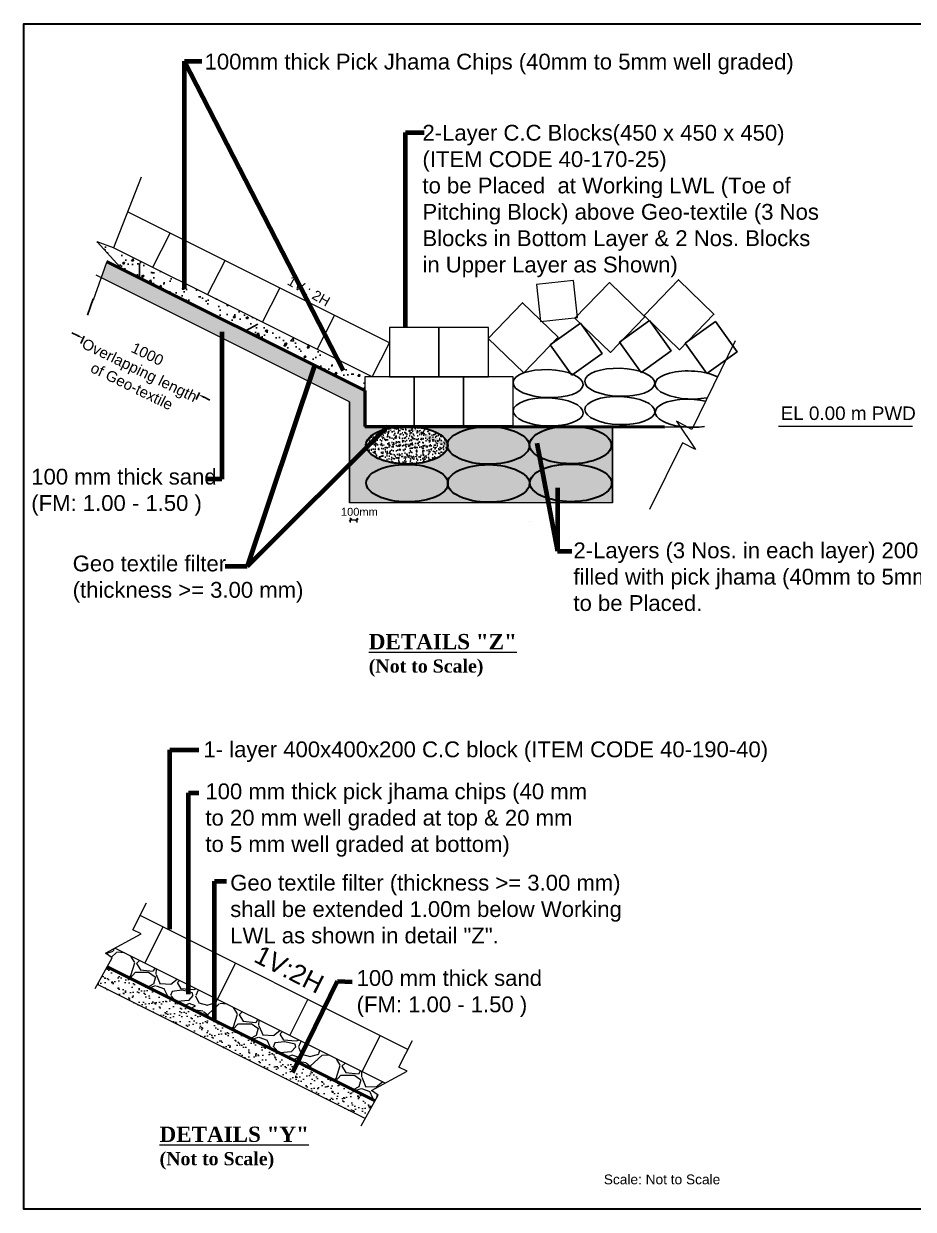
# Model space of a CAD drawing. Header units: inches. Extents: x 89000 to 337533, y -10828 to 0.
# Drawn here: x 326423 to 332230, y -10828 to -3092 of the extents above; entities that cross this region are included whole.
import ezdxf

# ---------------------------------------------------------------- set-up
doc = ezdxf.new("R2010")
doc.units = ezdxf.units.IN
doc.header["$LTSCALE"] = 7
doc.header["$MEASUREMENT"] = 0
doc.layers.add('Layer1', color=7, linetype='Continuous', lineweight=13)
doc.layers.add('LINE', color=7, linetype='Continuous')
doc.styles.get("Standard").update_dxf_attribs({"font": 'arial.ttf'})
doc.dimstyles.get("Standard").update_dxf_attribs({"dimtxt": 0.18, "dimasz": 0.18, "dimexe": 0.18, "dimexo": 0.0625, "dimgap": 0.09, "dimtad": 0, "dimtih": 1, "dimtoh": 1, "dimdec": 4, "dimzin": 0, "dimdsep": 46, "dimtxsty": 'Standard', "dimcen": 0.09, "dimadec": 0, "dimazin": 0, "dimtfac": 1, "dimtdec": 4, "dimtofl": 0, "dimtmove": 0, "dimatfit": 3, "dimfxl": 1, "dimtolj": 1, "dimtzin": 0, "dimarcsym": 0})
pattern_1 = [(49.99999999999999, (106085.3744234437, 672187.7613801318), (54.6554006988012, -4.781725661670926), [5.715000000000001, -62.865]), (355, (106085.3744234437, 672187.7613801318), (-10.5728477927001, 57.31699286465399), [4.572000000000001, -50.292]), (100.4509999999999, (106089.9290234437, 672187.3629051318), (44.08275049978778, 52.53500634608756), [4.857, -53.427]), (46.18420000000002, (106085.3744234437, 672203.0013801318), (81.32371226763897, -12.61269837981814), [8.572499999999991, -94.29749999999993]), (96.63559999999998, (106092.1513934437, 672201.9503301318), (71.22127033987114, 74.22766676701477), [7.285499999999997, -80.14049999999995]), (351.1840000000001, (106085.3744234437, 672203.0013801318), (71.22138174418018, 74.22753535817931), [6.858000000000001, -75.438]), (21, (106092.9944234437, 672199.1913801319), (45.48446395061498, -30.67965555502875), [5.715000000000001, -62.865]), (326.0000000000001, (106092.9944234437, 672199.1913801319), (18.54060850429412, 55.25638983669579), [4.572, -50.29199999999999]), (71.4514, (106096.7847734437, 672196.6347501319), (64.02494723103733, 24.57685731481724), [4.857000000000001, -53.42700000000001]), (37.50000000000001, (106085.3744234437, 672187.7613801318), (0.9265809751775451, 25.36651166194594), [0, -49.6824, 0, -51.054, 0, -50.48250000000001]), (7.499999999999999, (106085.3744234437, 672187.7613801318), (20.04589875309172, 30.05417244543586), [0, -29.1084, 0, -48.5394, 0, -19.2405]), (327.5, (106068.3818234437, 672187.7613801318), (40.67717855006142, -1.718623197802037), [0, -19.05, 0, -59.43600000000001, 0, -78.867]), (317.5, (106060.7618234437, 672187.7613801318), (44.43875441580541, 7.627947309999906), [0, -24.765, 0, -39.4716, 0, -56.007])]

msp = doc.modelspace()

# ---------------------------------------------------------------- hatches: boundary and pattern name
at = {"linetype": 'Continuous', "lineweight": -3, "ltscale": 0.5}
h = msp.add_hatch(dxfattribs=at)
h.set_pattern_fill('AR-CONC', color=0, scale=0.83, style=0)
h.set_pattern_definition([(49.99999999999999, (353965.8712079671, 4715.253815863747), (151.2132752666833, -13.22944099728956), [15.8115, -173.9265]), (355, (353965.8712079671, 4715.253815863747), (-29.2515455598036, 158.5770135922094), [12.6492, -139.1412]), (100.4509999999999, (353978.472267967, 4714.15136836376), (121.9622763827462, 145.3468508908423), [13.4377, -147.8147]), (46.18420000000002, (353965.8712079671, 4757.417815863853), (224.9956039404678, -34.89513218416354), [23.71724999999998, -260.8897499999997]), (96.63559999999998, (353984.6208249669, 4754.509910863824), (197.0455146069768, 205.3632113887409), [20.15654999999999, -221.7220499999999]), (351.1840000000001, (353965.8712079671, 4757.417815863853), (197.0458228255652, 205.3628478242961), [18.9738, -208.7118]), (21, (353986.953207967, 4746.876815863885), (125.8403502633681, -84.88038036891288), [15.8115, -173.9265]), (326.0000000000001, (353986.953207967, 4746.876815863885), (51.29568352854707, 152.876011881525), [12.6492, -139.1412]), (71.4514, (353997.439842967, 4739.803472863976), (177.1356873392033, 67.99597190432767), [13.4377, -147.8147]), (37.50000000000001, (353965.8712079671, 4715.253815863747), (2.563540697991208, 70.18068226471708), [0, -137.45464, 0, -141.2494, 0, -139.66825]), (7.499999999999999, (353965.8712079671, 4715.253815863747), (55.46031988355377, 83.14987709903919), [0, -80.53323999999999, 0, -134.29234, 0, -53.23205000000001]), (327.5, (353918.8583479669, 4715.253815863747), (112.5401939885033, -4.75485751391897), [0, -52.70500000000001, 0, -164.4396, 0, -218.1987]), (317.5, (353897.776347967, 4715.253815863747), (122.947220550395, 21.1039875576664), [0, -68.51650000000001, 0, -109.20476, 0, -154.9527])])
h.paths.add_polyline_path([(327010.32707, -4553.152932992671), (326903.8231729626, -4515.158090395387), (327052.8152565004, -4679.196127248462), (327003.565229826, -4662.406923210714), (328649.4160822368, -5485.33234941517), (328649.4160822368, -5396.723716075765), (328697.4686361676, -5396.723716075765)])
at = {"lineweight": -3, "ltscale": 0.5}
h = msp.add_hatch(dxfattribs=at)
h.set_pattern_fill('AR-CONC', color=0, scale=0.5, style=0)
h.set_pattern_definition([(49.99999999999999, (106085.3744234437, 672187.7613801318), (91.092334498002, -7.969542769451543), [9.525, -104.775]), (355, (106085.3744234437, 672187.7613801318), (-17.62141298783349, 95.52832144108999), [7.620000000000002, -83.82000000000001]), (100.4509999999999, (106092.9654234437, 672187.0972551318), (73.47125083297962, 87.55834391014594), [8.095, -89.045]), (46.18420000000002, (106085.3744234437, 672213.1613801318), (135.539520446065, -21.02116396636357), [14.28749999999999, -157.1624999999999]), (96.63559999999998, (106096.6693734437, 672211.4096301319), (118.7021172331186, 123.7127779450246), [12.14249999999999, -133.5674999999999]), (351.1840000000001, (106085.3744234437, 672213.1613801318), (118.702302906967, 123.7125589302988), [11.43, -125.73]), (21, (106098.0744234438, 672206.8113801318), (75.80743991769164, -51.13275925838126), [9.525, -104.775]), (326.0000000000001, (106098.0744234438, 672206.8113801318), (30.90101417382354, 92.09398306115963), [7.62, -83.82]), (71.4514, (106104.3916734437, 672202.5503301318), (106.7082453850622, 40.96142885802873), [8.095000000000002, -89.04500000000002]), (37.50000000000001, (106085.3744234437, 672187.7613801318), (1.544301625295908, 42.27751943657655), [0, -82.804, 0, -85.09, 0, -84.1375]), (7.499999999999999, (106085.3744234437, 672187.7613801318), (33.40983125515287, 50.09028740905975), [0, -48.514, 0, -80.899, 0, -32.0675]), (327.5, (106057.0534234438, 672187.7613801318), (67.7952975834357, -2.864371996336729), [0, -31.75, 0, -99.06000000000002, 0, -131.445]), (317.5, (106044.3534234437, 672187.7613801318), (74.06459069300902, 12.71324551666651), [0, -41.275, 0, -65.786, 0, -93.345])])
edge = h.paths.add_edge_path()
edge.add_line((328549.4160822368, -6218.339957358083), (330265.9576376231, -6217.491729435744))
edge.add_line((330265.9576376231, -6217.491729435744), (330267.0305281078, -5720.939240657142))
edge.add_line((330267.0305281079, -5720.939240657259), (330044.5972344027, -5720.458633733215))
edge.add_ellipse((329991.8248544404, -5840.473196621286), major_axis=(-266.9392690718118, 1.747436432372941), ratio=0.4596705317050753, start_angle=282.32292129746213, end_angle=618.770298097184, ccw=False)
edge.add_line((329935.6390835558, -5720.223210155498), (329617.8546743015, -5719.536580087966))
edge.add_line((329617.8546743015, -5719.536580088083), (328924.6421154296, -5719.536580088083))
edge.add_ellipse((328923.8388704186, -5842.240695835324), major_axis=(-266.9392690718118, 1.747436432372941), ratio=0.4596705317050753, start_angle=184.8800895468057, end_angle=270.0000000052819, ccw=False)
edge.add_ellipse((329456.0857630944, -5844.008195049595), major_axis=(-266.9392690718118, 1.747436432372941), ratio=0.4596705317050753, start_angle=4.880089546805721, end_angle=355.92393404651017, ccw=False)
edge.add_ellipse((328923.8388704186, -5842.240695835324), major_axis=(-266.9392690718118, 1.747436432372941), ratio=0.4596705317050753, start_angle=271.631794728523, end_angle=535.9239340465224, ccw=False)
edge.add_line((328917.0403361267, -5719.536580088083), (328649.4160822368, -5719.536580088083))
edge.add_line((328649.4160822368, -5719.536580088083), (328649.4160822367, -5485.33234941517))
edge.add_line((328649.4160822368, -5485.33234941517), (327003.5652298266, -4662.40692321083))
edge.add_line((327003.5652298265, -4662.406923210714), (326964.2742618017, -4649.012735967408))
edge.add_line((326964.2742618019, -4649.012735967524), (326929.3188063401, -4748.081510134973))
edge.add_line((326929.3188063401, -4748.081510134973), (328549.4160822368, -5558.130148081924))
edge.add_line((328549.4160822368, -5558.130148081807), (328549.4160822368, -6218.339957358083))
edge = h.paths.add_edge_path(flags=16)
edge.add_ellipse((328925.7987747614, -6089.851267750841), major_axis=(-266.9392690718118, 1.747436432372941), ratio=0.4596705317050753, start_angle=184.8800895468681, end_angle=535.9239340464599, ccw=False)
edge.add_ellipse((329458.045667437, -6091.618766964879), major_axis=(-266.9392690718118, 1.747436432372941), ratio=0.4596705317050753, start_angle=4.880089546868078, end_angle=355.92393404644776, ccw=False)
edge = h.paths.add_edge_path(flags=16)
edge.add_ellipse((329993.7847587831, -6088.08376853657), major_axis=(-266.9392690718118, 1.747436432372941), ratio=0.4596705317050753, start_angle=0, end_angle=360)
h = msp.add_hatch(dxfattribs=at)
h.set_pattern_fill('AR-CONC', color=0, scale=0.3, style=0)
h.set_pattern_definition(pattern_1)
edge = h.paths.add_edge_path()
edge.add_ellipse((328923.8388704186, -5842.240695835324), major_axis=(-266.9392690718118, 1.747436432372941), ratio=0.4596705317050753, start_angle=271.631794728523, end_angle=535.9239340465224)
edge.add_ellipse((329456.0857630944, -5844.008195049595), major_axis=(-266.9392690718118, 1.747436432372941), ratio=0.4596705317050753, start_angle=355.92393404651017, end_angle=364.88008954680566, ccw=False)
edge.add_ellipse((328923.8388704186, -5842.240695835324), major_axis=(-266.9392690718118, 1.747436432372941), ratio=0.4596705317050753, start_angle=184.8800895468057, end_angle=270.0000000052819)
edge.add_line((328924.6421154265, -5719.536580088083), (328917.0403361311, -5719.536580088083))
h = msp.add_hatch(dxfattribs=at)
h.set_pattern_fill('AR-CONC', color=0, scale=0.3, style=0)
h.set_pattern_definition(pattern_1)
edge = h.paths.add_edge_path()
edge.add_ellipse((328925.7987747614, -6089.851267750841), major_axis=(-266.9392690718118, 1.747436432372941), ratio=0.4596705317050753, start_angle=184.8800895468681, end_angle=535.9239340464597)
edge.add_ellipse((329458.045667437, -6091.618766964879), major_axis=(-266.9392690718118, 1.747436432372941), ratio=0.4596705317050753, start_angle=355.92393404644776, end_angle=364.8800895468681, ccw=False)
edge = h.paths.add_edge_path()
edge.add_ellipse((329456.0857630944, -5844.008195049595), major_axis=(-266.9392690718118, 1.747436432372941), ratio=0.4596705317050753, start_angle=4.880089546805642, end_angle=355.9239340465102)
edge.add_ellipse((328923.8388704186, -5842.240695835324), major_axis=(-266.9392690718118, 1.747436432372941), ratio=0.4596705317050753, start_angle=175.9239340465224, end_angle=184.8800895468057, ccw=False)
edge = h.paths.add_edge_path()
edge.add_ellipse((329458.045667437, -6091.618766964879), major_axis=(-266.9392690718118, 1.747436432372941), ratio=0.4596705317050753, start_angle=4.880089546868055, end_angle=355.9239340464478)
edge.add_ellipse((328925.7987747614, -6089.851267750841), major_axis=(-266.9392690718118, 1.747436432372941), ratio=0.4596705317050753, start_angle=175.9239340464598, end_angle=184.8800895468681, ccw=False)
edge = h.paths.add_edge_path()
edge.add_ellipse((329991.8248544404, -5840.473196621286), major_axis=(-266.9392690718118, 1.747436432372941), ratio=0.4596705317050753, start_angle=282.3229212974621, end_angle=618.7702980971839)
edge.add_line((330044.5972344017, -5720.458633732982), (329935.6390835567, -5720.223210155615))
edge = h.paths.add_edge_path()
edge.add_ellipse((329993.7847587831, -6088.08376853657), major_axis=(-266.9392690718118, 1.747436432372941), ratio=0.4596705317050753, start_angle=0, end_angle=360)
at = {"linetype": 'ByBlock', "lineweight": 13, "ltscale": 0.5}
h = msp.add_hatch(dxfattribs=at)
h.set_pattern_fill('GRAVEL', color=256, scale=13.2, style=0)
h.set_pattern_definition([(228.0128, (343283.8033561927, -2728.902618847322), (-2682.242279098274, -3017.523707815661), [45.10717200000001, -4465.626]), (184.9697, (343253.6281561926, -2762.43061884772), (4023.366508415645, 335.2776339511445), [77.40545999999999, -7663.128000000001]), (132.5104, (343176.5137561926, -2769.136218847707), (3352.797560419784, -3688.083602604775), [54.579624, -5403.3804]), (267.2737, (343045.7545561927, -2852.956218847772), (335.2785441493187, 6705.59784224437), [70.48866, -6978.3648]), (292.8337, (343042.4017561927, -2923.365018847631), (-1676.404759326251, 4023.362287566747), [69.11968800000004, -6842.853600000003]), (357.2737, (343069.2241561926, -2987.068218847504), (-6705.59784224437, 335.2785441493191), [70.48866, -6978.3648]), (37.6942, (343139.6329561927, -2990.421018847497), (-4358.642753683673, -3352.797011122007), [93.21760800000001, -9228.529200000004]), (72.2553, (343213.3945561926, -2933.423418847611), (2346.96469464167, 7376.162139196806), [88.00704000000006, -8712.699600000004]), (121.4296, (343240.2169561926, -2849.603418847779), (-2682.240691054912, 4358.634873116395), [70.72731600000004, -7002.006000000006]), (175.2364, (343203.3361561926, -2789.253018847667), (3688.077103003189, -335.2768534791926), [80.74611599999926, -3956.55479999996]), (222.3974, (343122.8689561925, -2782.54741884768), (-4023.360121075642, -3688.07520188408), [104.422296, -10337.8176]), (138.8141, (343377.6817561926, -2856.309018847533), (-2346.958504997665, 2011.676905540369), [35.64066, -3528.4392]), (171.4692, (343350.8593561926, -2832.83941884758), (4358.633346618066, -670.5616896060322), [67.80602399999927, -6712.807199999922]), (225, (343283.8033561927, -2822.7810188476), (-7.034373084024995e-14, -335.2797714684261), [47.41558800000001, -426.74148]), (203.1986, (343260.3337561926, -2782.54741884768), (1676.40565297799, 670.562940208427), [25.53421200000001, -2527.8792]), (291.8014, (343236.8641561926, -2792.60581884766), (-335.2802352100752, 1005.840647952606), [36.11071200000001, -1769.433600000001]), (30.9638, (343250.2753561926, -2826.133818847593), (1005.838938034686, 670.560522543193), [58.65023999999939, -1896.35159999998]), (161.5651, (343300.5673561926, -2795.958618847653), (670.5603059998897, -335.2795013653902), [42.40988400000001, -1017.8388]), (16.38950000000001, (343042.4017561927, -2792.60581884766), (3352.801849843955, 1005.83790779575), [59.411616, -5881.7616]), (70.3462, (343099.3993561926, -2775.841818847694), (-1341.116262905299, -3688.074784487941), [49.84306800000002, -4934.450400000002]), (293.1986, (343300.5673561926, -2728.902618847322), (-670.562940208427, 1676.40565297799), [51.06816000000001, -2502.350400000001]), (343.6105, (343320.6841561926, -2775.841818847694), (-3352.801849843955, 1005.837907795751), [59.4116159999994, -5881.761599999949]), (339.444, (343042.4017561927, -3000.479418847477), (-1676.40208088178, 670.5591863586183), [57.29262, -2807.3364]), (294.7751, (343096.0465561926, -3020.596218847437), (-1676.396093278743, 3688.078287452681), [48.00470399999958, -4752.475199999953]), (66.80140000000002, (343303.9201561926, -3064.18261884735), (670.5629402084276, 1676.40565297799), [51.06816000000001, -2502.3504]), (17.35400000000001, (343324.0369561926, -3017.243418847444), (-4358.640235205516, -1341.117977179944), [56.20335599999999, -5564.116799999999]), (69.444, (343139.6329561927, -3064.18261884735), (-670.5591863586192, -1676.40208088178), [28.64637600000001, -2835.993600000001]), (101.3098999999998, (343283.8033561927, -3064.18261884735), (-335.27834510113, 1341.115704839146), [17.09597999999994, -1692.503999999994]), (165.9638, (343280.4505561927, -3047.418618847849), (1005.840706820027, -335.2794197443207), [69.119688, -1313.2746]), (186.0090000000001, (343213.3945561926, -3030.654618847417), (3352.79505586449, 335.2792170483174), [64.05524400000002, -6341.464800000002]), (303.6901, (343250.2753561926, -2856.309018847533), (-335.2801150125548, 670.5593530986029), [48.35476800000001, -1160.51496]), (353.1572, (343277.0977561927, -2896.542618847685), (5699.762357076932, -670.563003218439), [84.42152399999998, -8357.712]), (60.94540000000001, (343360.9177561926, -2906.601018847665), (-1341.11688028944, -2346.954404630105), [34.51905600000001, -3417.400800000001]), (90, (343377.6817561926, -2876.425818847725), (-335.28, 335.28), [20.1168, -315.1632]), (120.2564, (343206.6889561926, -3020.596218847437), (1341.117157622367, -2346.958816287039), [46.578444, -4611.274800000001]), (48.01279999999999, (343183.2193561926, -2980.362618847517), (2682.242279098274, 3017.523707815662), [90.214476, -4420.521600000002]), (0, (343243.5697561926, -2913.306618847651), (335.28, 335.28), [87.17280000000002, -248.1072000000001]), (325.3048, (343330.7425561926, -2913.306618847651), (-3352.794190805888, 2346.960223143989), [53.01252000000001, -5248.227600000001]), (254.0546, (343374.3289561926, -2943.481818847591), (-335.2808553205947, -1341.123194822879), [48.81742800000001, -2392.064400000001]), (207.646, (343360.9177561926, -2990.421018847497), (-6370.317762471, -3352.802108663488), [79.48313999999999, -7868.85]), (175.4261, (343290.5089561926, -3027.301818847423), (-4358.641003826672, 335.2783778809689), [84.08782799999918, -8324.685599999917]), (175.4261, (343290.5089561926, -3027.301818847423), (-4358.641003826672, 335.2783778809689), [84.08782799999918, -8324.685599999917])])
h.paths.add_polyline_path([(327018.294839627, -9123.327612840803), (326956.2587336054, -9157.122537065763), (327001.3115018223, -9186.247855365044), (326968.2999884315, -9245.910673757782), (328717.0729611615, -10120.29716012278), (328737.7618502077, -10082.90543514187), (328692.7090819906, -10053.78011684236), (328781.9594250756, -10005.15990556474)])
at = {"linetype": 'ByBlock', "lineweight": 18, "ltscale": 0.5}
h = msp.add_hatch(dxfattribs=at)
h.set_pattern_fill('AR-SAND', color=256, scale=1.32, style=0)
h.set_pattern_definition([(37.49999999999999, (343042.4017561927, -3064.18261884735), (-2.11204131069894, 64.6025473274732), [0, -50.96256000000001, 0, -56.99760000000001, 0, -54.48300000000002]), (7.500000000000004, (343042.4017561927, -3064.18261884735), (59.33707337421635, 94.62091327502277), [0, -27.49295999999999, 0, -45.93335999999999, 0, -17.6022]), (327.5, (343001.1623161925, -3064.18261884735), (104.4109928718725, 0.1897083775680312), [0, -16.764, 0, -60.35040000000001, 0, -78.79080000000002]), (317.5, (343001.1623161925, -3064.18261884735), (100.7894517263432, 29.42667066995254), [0, -8.382000000000001, 0, -39.56304, 0, -45.26280000000001])])
h.paths.add_polyline_path([(328653.1114757169, -10235.89690391556), (328717.0729611615, -10120.29716012278), (326968.2999884315, -9245.910673757782), (326904.3385029871, -9361.51041755057)])

# ---------------------------------------------------------------- linework, layer by layer
at = {"color": 0, "linetype": 'Continuous', "lineweight": 13, "ltscale": 0.5}
for p, q in [((328810.8225142888, -5174.413426477695), (327101.8347369173, -4319.919537790818)), ((327266.3406874306, -4681.159741707845), (327379.6945655522, -4458.849452108843)), ((328697.4686361676, -5396.723716075765), (327010.3270699998, -4553.152932992671)), ((327624.1226746149, -4860.050735299708), (327737.4765527365, -4637.740445700707)), ((328549.4160822368, -5558.130148081807), (326896.2350228457, -4731.539618387818)), ((327981.9046617992, -5038.941728891805), (328095.2585399206, -4816.631439293502)), ((328339.6866489834, -5217.832722483668), (328453.0405271046, -4995.522432885366)), ((328697.4686361679, -5396.723716075765), (328810.8225142887, -5174.413426477695)), ((330265.9576376231, -6217.491729435977), (328549.4160822368, -6218.339957358083))]:
    msp.add_line(p, q, dxfattribs=at)
at = {"color": 0, "lineweight": 53, "ltscale": 0.5}
for p, q in [((328649.4160822368, -5485.33234941517), (326963.2957516111, -4642.272184103262)), ((329617.8546743036, -5719.536580088083), (330606.2391047926, -5721.672161471099))]:
    msp.add_line(p, q, dxfattribs=at)
at = {"color": 0, "linetype": 'Continuous', "lineweight": -3, "ltscale": 0.5}
for p, q in [((327178.7678898646, -4750.008253229782), (327178.3721397578, -4655.809707366163)), ((326876.5028961941, -4887.490606431151), (326839.5066247843, -4993.098307521082)), ((327871.8065194197, -5096.527568006888), (327951.3163965092, -5052.475056855008)), ((330265.9576376231, -6217.491729436442), (330267.0299071677, -5721.226622678572)), ((330606.2391047926, -5721.672161471099), (330790.1581752468, -5725.099186816718))]:
    msp.add_line(p, q, dxfattribs=at)
at = {"color": 0, "lineweight": -3, "ltscale": 0.5}
for p, q in [((326775.2680575002, -5127.010703333654), (326738.6335919022, -5109.164739354746)), ((326818.4715895938, -5131.371587951435), (326795.9615884031, -5177.580459896009)), ((327570.8539631193, -5497.884065127), (327548.3439619286, -5544.092937071109)), ((327600.919362222, -5529.215108467033), (327637.55382782, -5547.06107244594)), ((328549.4160822368, -5558.130148081807), (328549.4160822368, -6218.339957358083)), ((328547.3160745138, -6337.343618401792), (328565.2887257775, -6320.660785362124)), ((328589.4400814035, -6336.457540974487), (328607.4127326672, -6319.774707934819))]:
    msp.add_line(p, q, dxfattribs=at)
at = {"linetype": 'ByBlock', "lineweight": 13, "ltscale": 0.5}
for p, q in [((328930.9107635913, -9784.474601793336), (327183.075829794, -8910.557134894654)), ((328781.9594250756, -10005.15990556474), (327018.2948396272, -9123.327612841036)), ((328653.1114757172, -10235.89690391556), (326904.3385029867, -9361.51041755057))]:
    msp.add_line(p, q, dxfattribs=at)
at = {"linetype": 'ByBlock', "lineweight": 18, "ltscale": 0.5}
for p, q in [((327215.0649054081, -9221.712645733496), (327333.1292946202, -8985.58386731008)), ((327687.3224622558, -9457.841424158541), (327805.386851468, -9221.712645733962)), ((328159.5800191031, -9693.970202582423), (328277.6444083157, -9457.841424158774)), ((328631.8375759509, -9930.098981006537), (328749.9019651629, -9693.970202582655))]:
    msp.add_line(p, q, dxfattribs=at)
at = {"linetype": 'ByBlock', "lineweight": 60, "ltscale": 0.5}
msp.add_line((328717.0729611613, -10120.29716012278), (326968.2999884319, -9245.910673757782), dxfattribs=at)
at = {"color": 0, "linetype": 'Continuous', "lineweight": -3, "ltscale": 0.5}
for points in [[(330021.3542486251, -5012.583554687677), (330253.3363961191, -5237.06613402511), (330477.8189753952, -5005.083986531245), (330245.8368279627, -4780.601407224545)], [(330472.2123226937, -4994.784798540175), (330704.1944701876, -5219.267377877841), (330928.6770494638, -4987.285230383975), (330696.6949020312, -4762.802651077276)], [(329455.2677703326, -5144.754324988928), (329687.2499178265, -5369.236904326594), (329911.7324971027, -5137.254756832495), (329679.7503496701, -4912.772177526029)], [(330001.7971874449, -5384.352020665538), (330198.3684968601, -5243.012705557514), (330057.0291817827, -5046.441396203823), (329860.4578724288, -5187.780711281346)], [(330452.6552615134, -5366.553264518268), (330649.2265709288, -5225.213949410245), (330507.8872558513, -5028.642640056321), (330311.3159464974, -5169.981955133844)], [(330883.0740085308, -5373.323839074234), (331079.6453179462, -5231.98452396621), (330938.3060028687, -5035.413214612519), (330741.7346935148, -5176.752529690042)]]:
    msp.add_lwpolyline(points, close=True, dxfattribs=at)
at = {"linetype": 'ByBlock', "lineweight": 18, "ltscale": 0.5}
for points in [[(326889.9843462893, -9387.45316770859), (327001.3115018223, -9186.247855365044), (326956.2587336054, -9157.122537065763), (327189.5238542199, -9030.048521930585), (327136.5081819097, -9003.57357168221), (327223.9850006067, -8828.843209587038)], [(328626.4346946746, -10284.11074748565), (328737.7618502077, -10082.90543514187), (328692.7090819906, -10053.78011684236), (328925.9742026053, -9926.706101706717), (328872.9585302951, -9900.231151458342), (328960.4353489921, -9725.50078936317)]]:
    msp.add_lwpolyline(points, dxfattribs=at)
at = {"color": 0, "linetype": 'Continuous', "lineweight": -3, "ltscale": 0.5, "extrusion": (0, 0, -0.9999999999999999)}
for centre in [(330313.8337948428, -5431.605305191362), (329846.0839828545, -5440.329639011761), (329846.4622256935, -5624.628028675448), (330314.2120376818, -5615.903694855049)]:
    msp.add_ellipse(centre, major_axis=(-228.6779544565967, 7.359250985567463), ratio=0.3999216098319032, dxfattribs=at)
for centre, start_param, end_param in [((330772.844918114, -5449.05397283053), 4.189055286767898, 8.733121288961382), ((330773.223160953, -5633.352362494217), 4.282022807574673, 8.296774934931928)]:
    msp.add_ellipse(centre, major_axis=(-228.6779544565967, 7.359250985567463), ratio=0.3999216098319032, start_param=start_param, end_param=end_param, dxfattribs=at)
at = {"color": 0, "linetype": 'Continuous', "lineweight": 30, "ltscale": 0.5}
for centre in [(328923.8388704186, -5842.240695835324), (329456.0857630944, -5844.008195049595), (329991.8248544404, -5840.473196621286), (328925.7987747614, -6089.851267750841), (329458.045667437, -6091.618766964879), (329993.7847587831, -6088.08376853657)]:
    msp.add_ellipse(centre, major_axis=(-266.9392690718118, 1.747436432372941), ratio=0.4596705317050753, dxfattribs=at)
at = {"color": 0, "linetype": 'Continuous', "lineweight": -3, "ltscale": 0.5}
for points in [[(326778.2423848301, -5120.904959067237), (326772.2937301705, -5133.11644760007), (326811.9025230984, -5144.856667312793)], [(327603.8936895519, -5523.109364200616), (327597.9450348922, -5535.32085273345), (327564.2848966239, -5511.369144488126)]]:
    msp.add_solid(points, dxfattribs=at)
at = {"layer": 'Layer1', "color": 7, "lineweight": 30}
msp.add_lwpolyline([(335169.1435096813, -10827.84421492484), (326423.4496410986, -10827.84421492484), (326423.4496410986, -3091.66964660096), (337533.3576663142, -3091.66964660096), (337533.3576663142, -9180.163161913631), (337533.3576663142, -10575.6212102233), (337533.3576663142, -10827.84421492484)], close=True, dxfattribs=at)
at = {"layer": 'LINE', "color": 7, "lineweight": 13, "ltscale": 0.5}
for p, q in [((329295.0418102607, -5396.723716075765), (329295.0418102607, -5719.536580088083)), ((329295.0418102607, -5719.536580088083), (329295.0418102607, -5396.723716075765)), ((328649.4160822368, -5719.536580088083), (329617.8546743036, -5719.536580088083)), ((328983.3485886614, -5719.536580088083), (328660.5357246187, -5719.536580088083)), ((328893.4574282357, -5719.536580088083), (329073.9153052449, -5719.536580088083)), ((328893.4574282357, -5719.536580088083), (329073.9153052449, -5719.536580088083)), ((332224.1354854264, -5719.536580088083), (331349.2548830529, -5719.536580088083)), ((328555.2463140293, -6315.773794686655), (328555.2463140293, -6346.62599217461)), ((328556.2667808993, -6329.096419909969), (328597.5757877891, -6329.096419909969)), ((328597.3703209191, -6317.294704680098), (328597.3703209191, -6346.62599217461))]:
    msp.add_line(p, q, dxfattribs=at)
at = {"layer": 'LINE', "color": 7, "lineweight": 53, "ltscale": 0.5}
for p, q in [((328649.4160822368, -5485.33234941517), (328649.4160822368, -5719.536580088083)), ((328649.4160822368, -5719.536580088083), (329617.8546743036, -5719.536580088083))]:
    msp.add_line(p, q, dxfattribs=at)
at = {"layer": 'LINE', "color": 0, "lineweight": -3, "ltscale": 0.5}
msp.add_line((329726.8454897114, -6339.777585730073), (329726.8454897114, -6340.29158573004), dxfattribs=at)
at = {"layer": 'LINE', "color": 7, "lineweight": 13, "ltscale": 0.5}
for points in [[(327191.1068204937, -4092.384164519841), (327010.3270699998, -4553.152932992671), (326903.8231729626, -4515.158090395387), (327052.8152565003, -4679.196127248462), (326964.2742618019, -4649.012735967524), (326877.068072559, -4896.167583587347)], [(331066.3816289698, -5160.05484152399), (330783.4658444313, -5738.789058669237), (330683.3441399069, -5686.231162823504), (330807.8546730526, -5869.545771123143), (330724.4226264196, -5827.241652576253), (330508.1558126555, -6260.9009860449)]]:
    msp.add_lwpolyline(points, dxfattribs=at)
for points in [[(330010.9751442004, -4767.065843270859), (329770.3131307153, -4793.502123227343), (329796.7494106105, -5034.164136743406), (330037.4114241571, -5007.727856848156)], [(328810.8225142887, -5396.723716075765), (329133.6353782702, -5396.723716075765), (329133.6353782702, -5073.910852094414), (328810.8225142887, -5073.910852094414)], [(329133.6353782702, -5396.723716075765), (329456.4482422514, -5396.723716075765), (329456.4482422514, -5073.910852094414), (329133.6353782702, -5073.910852094414)], [(328649.4160822368, -5719.536580088083), (328972.2289462795, -5719.536580088083), (328972.2289462795, -5396.723716075765), (328649.4160822368, -5396.723716075765)], [(328972.2289462795, -5719.536580088083), (329295.0418102607, -5719.536580088083), (329295.0418102607, -5396.723716075765), (328972.2289462795, -5396.723716075765)], [(329295.0418102607, -5719.536580088083), (329617.8546743036, -5719.536580088083), (329617.8546743036, -5396.723716075765), (329295.0418102607, -5396.723716075765)]]:
    msp.add_lwpolyline(points, close=True, dxfattribs=at)
at = {"layer": 'LINE', "color": 7, "lineweight": -3, "ltscale": 0.5}
for points in [[(328555.6538140293, -6346.194075508043), (328555.6538140293, -6346.32990884129), (328555.2463140293, -6346.261992174666)], [(328596.9628209191, -6346.194075508043), (328596.9628209191, -6346.32990884129), (328597.3703209191, -6346.261992174666)]]:
    msp.add_solid(points, dxfattribs=at)

# ---------------------------------------------------------------- texts
at = {"color": 0, "linetype": 'Continuous', "lineweight": -3, "ltscale": 0.5, "insert": (327180.1994578373, -5352.320060368162), "char_height": 70, "attachment_point": 5, "rotation": 334.02762362713577}
msp.add_mtext('\\A1;1000\\POverlapping length\\Pof Geo-textile', dxfattribs=at)
at = {"layer": 'LINE', "color": 7, "lineweight": 13, "ltscale": 0.5}
msp.add_text('1V:2H', height=122.5125, rotation=332.99359932937, dxfattribs=at).set_placement((327916.6765863315, -9208.312369848369))
at = {"layer": 'LINE', "color": 7, "lineweight": 13, "ltscale": 0.5, "attachment_point": 1}
for s, insert, char_height, width in [('100mm thick Pick Jhama Chips (40mm to 5mm well graded)', (327604.2361919393, -3287.285202544881), 103.1933432683296, 3965.808447653468), ('2-Layer C.C Blocks(450 x 450 x 450)\\P(ITEM CODE 40-170-25)\\Pto be Placed  at Working LWL (Toe of \\PPitching Block) above Geo-textile (3 Nos \\PBlocks in Bottom Layer & 2 Nos. Blocks\\Pin Upper Layer as Shown)', (329026.0205178079, -3751.537501679268), 103.1933432683296, 3965.808447653468), ('100 mm thick sand \\P(FM: 1.00 - 1.50 )', (326472.8733644733, -5995.730827539694), 103.1933432683296, 3965.808447653468), ('100mm', (328494.2619160282, -6250.666528401081), 51.59667163416481, 1982.904223826734), ('2-Layers (3 Nos. in each layer) 200 kg Geo-bags\\Pfilled with pick jhama (40mm to 5mm well graded)\\Pto be Placed.', (330011.54877747, -6476.371733249864), 103.1933432683296, 3965.808447653468), ('Geo textile filter \\P(thickness >= 3.00 mm) ', (326743.1076389051, -6562.160473725293), 103.1933432683296, 3965.808447653468), ('{\\fTimes New Roman|b1|i0|c0|p18;\\H1.432x;\\LDETAILS "Z"\\P\\H0.8603x;\\l(Not to Scale)}', (328675.7171218261, -7073.813951610355), 69.62532631807711, 1094.491599430528), ('1- layer 400x400x200 C.C block (ITEM CODE 40-190-40)', (327596.8117515495, -7775.059220558032), 103.1933432683296, 3965.808447653468), ('100 mm thick pick jhama chips (40 mm\\Pto 20 mm well graded at top & 20 mm \\Pto 5 mm well graded at bottom) ', (327609.3178155662, -8049.031591344625), 103.1933432683296, 3965.808447653468), ('Geo textile filter (thickness >= 3.00 mm)\\Pshall be extended 1.00m below Working\\PLWL as shown in detail "Z".', (327771.5062219963, -8645.277472285554), 103.1933432683296, 3965.808447653468), ('100 mm thick sand \\P(FM: 1.00 - 1.50 )', (328596.5021704902, -9266.923330743797), 103.1933432683296, 3965.808447653468), ('{\\fTimes New Roman|b1|i0|c0|p18;\\H1.432x;\\LDETAILS "Y"\\P\\H0.8606x;\\l(Not to Scale)}', (327310.0748152648, -10288.58959430084), 69.62532631807711, 1094.491599430528)]:
    msp.add_mtext(s, dxfattribs=dict(at, insert=insert, char_height=char_height, width=width))
at = {"layer": 'LINE', "color": 7, "lineweight": 13, "ltscale": 0.5, "insert": (328169.5143196074, -4733.516862655524), "char_height": 64.73585574141977, "width": 341.0786576580767, "attachment_point": 1, "rotation": 330.2351053699725}
msp.add_mtext('1V : 2H', dxfattribs=at)
at = {"layer": 'LINE', "color": 0, "linetype": 'ByBlock', "lineweight": -3, "ltscale": 0.5, "insert": (331363.8000054951, -5589.341471548425), "char_height": 88.11123925218915, "attachment_point": 1}
msp.add_mtext('EL 0.00 m PWD', dxfattribs=at)
at = {"layer": 'LINE', "color": 7, "linetype": 'ByBlock', "lineweight": 30, "ltscale": 0.5, "insert": (330209.820414306, -10600.90969957807), "char_height": 63.96153786336425, "width": 1343.449085721054, "attachment_point": 1}
msp.add_mtext('Scale: Not to Scale', dxfattribs=at)

# ---------------------------------------------------------------- leaders
at = {"layer": 'LINE', "color": 7, "lineweight": 13, "ltscale": 0.5}
for points in [[(327472.0656921552, -4819.677557059797), (327471.9549703306, -3337.055778672686), (327586.0268793829, -3337.055778672686)], [(328510.8683289257, -5354.275782227516), (327471.9549703306, -3337.055778672686)], [(328916.417967002, -5073.910852094414), (328916.417967002, -3800.71460558963), (329036.2576706702, -3800.71460558963)], [(327715.7841768258, -5101.80530988425), (327715.7841768258, -6062.635097829392), (327617.8558173149, -6062.635097829392)], [(328322.3442992604, -5321.796457927208), (327882.5806917731, -6632.553425280843)], [(328797.3193263287, -5719.536580088083), (327882.5806917731, -6632.553425280843), (327739.2761130013, -6632.553425280843)], [(329773.1724879915, -5828.482476334786), (329907.9638770312, -6532.800494028255)], [(329907.9638770312, -6120.446699199965), (329907.9638770312, -6532.800494028255), (330001.9047807666, -6532.800494028255)], [(327376.4097733977, -8999.745792421745), (327376.4097733977, -7829.136706822319), (327567.2618279032, -7829.136706822319)], [(327498.584325367, -9424.115518179024), (327498.584325367, -8109.556396909989), (327565.5537654554, -8109.556396909989)], [(327668.0910469835, -9594.837288376875), (327668.0910469835, -8687.24347624206), (327747.8293058317, -8687.24347624206)], [(328179.9040738411, -9935.387317158049), (328471.6743632143, -9339.746713987086), (328568.0782438132, -9342.773001266178)]]:
    msp.add_leader(points, dimstyle='Standard', override={"dimtxt": 0.9, "dimasz": 0.7, "dimclrd": 7, "dimclre": 7, "dimclrt": 7, "dimlwd": 65535, "dimlwe": 65535}, dxfattribs=at)

doc.saveas('drawing.dxf')
